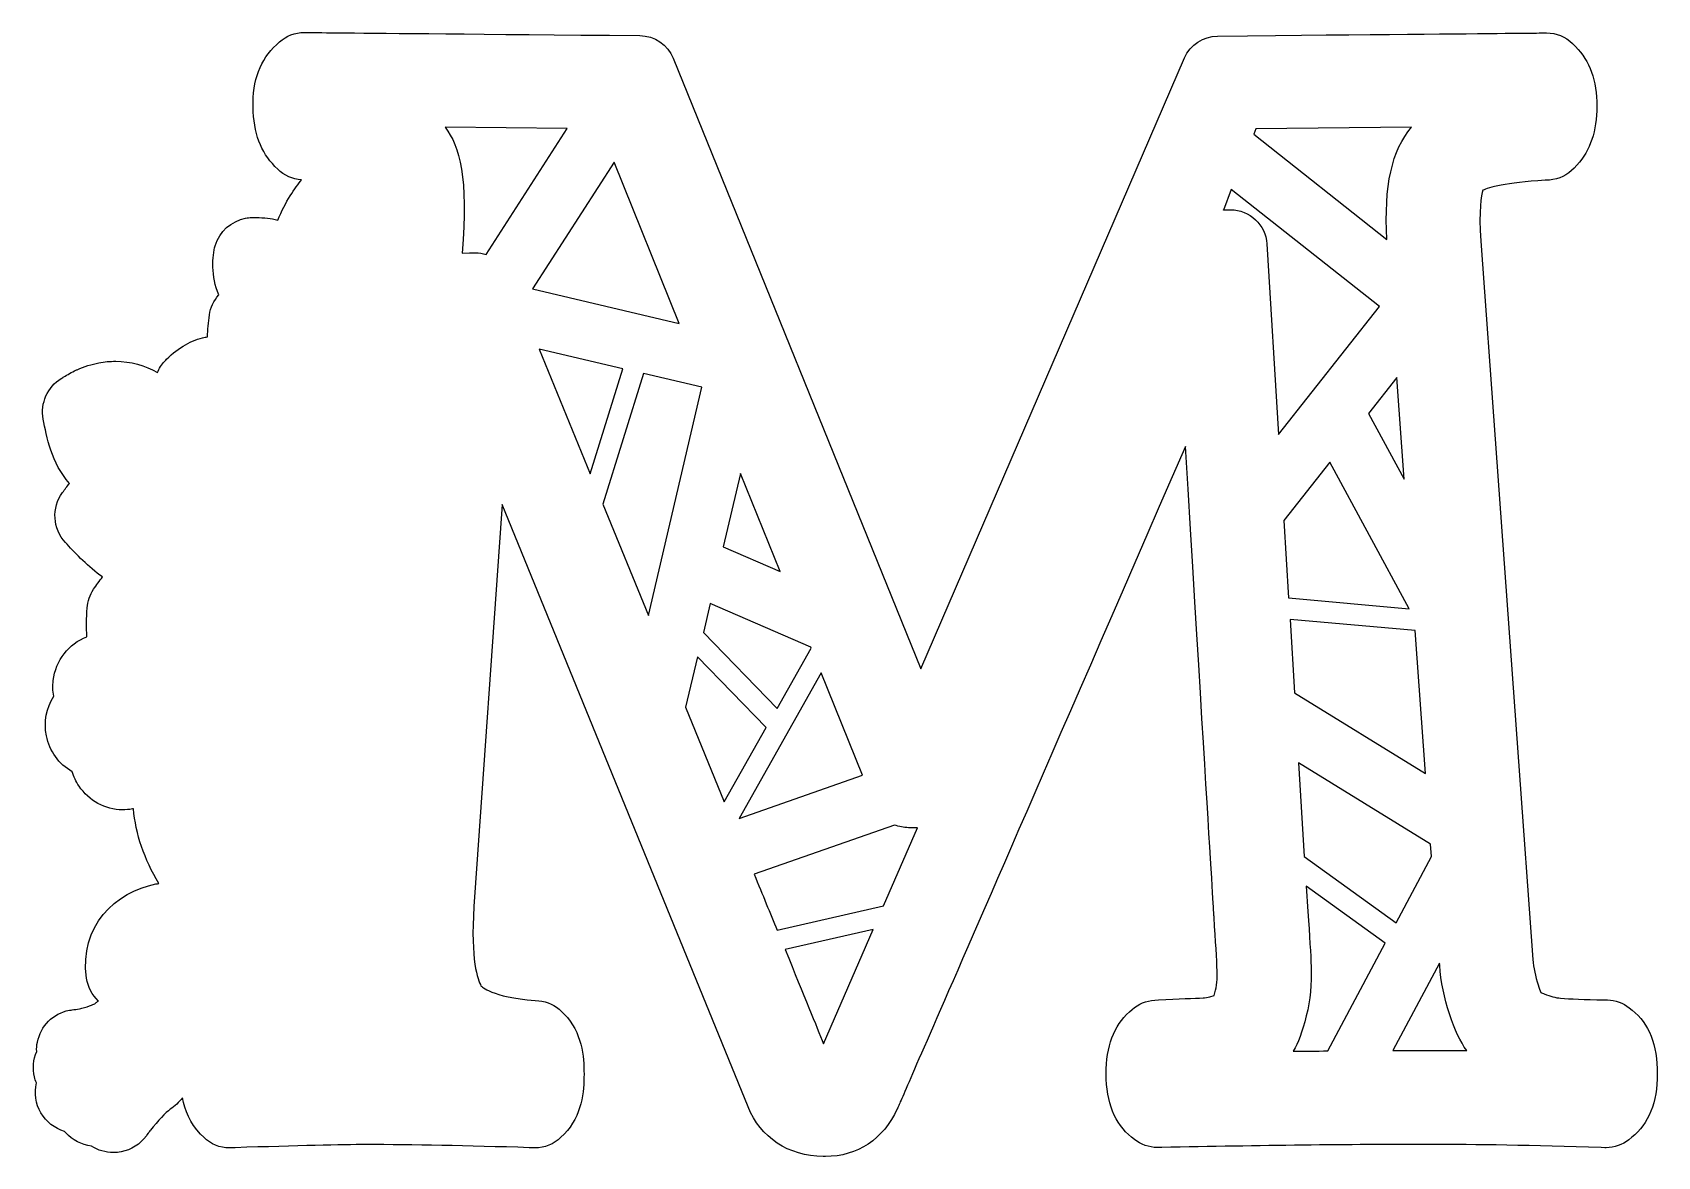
# Model space of a CAD drawing. Header units: millimetres. Extents: x -471 to 1551, y -2688 to 316.
# Drawn here: x -464.7 to -293.7, y -1317.9 to -1199.5 of the extents above; entities that cross this region are included whole.
import ezdxf

# ---------------------------------------------------------------- set-up
doc = ezdxf.new("R2010")
doc.units = ezdxf.units.MM
doc.header["$MEASUREMENT"] = 0
doc.layers.add('Layer 1', color=7, linetype='Continuous')

msp = doc.modelspace()

# ---------------------------------------------------------------- linework, layer by layer
at = {"layer": 'Layer 1', "color": 250}
for points, knots in [([(-296.361, -1302.4906), (-296.361, -1302.4906), (-296.6629, -1302.2583), (-296.6629, -1302.2583), (-296.6629, -1302.2583), (-297.3131, -1301.7474), (-298.1259, -1301.4456), (-298.9619, -1301.4223), (-298.9619, -1301.4223), (-298.9619, -1301.4223), (-299.3335, -1301.4223), (-299.3335, -1301.4223), (-299.3335, -1301.4223), (-301.377, -1301.3759), (-302.9097, -1301.3062), (-303.885, -1301.2365), (-303.885, -1301.2365), (-304.3959, -1301.1901), (-304.9764, -1301.0507), (-305.6034, -1300.7953), (-305.6034, -1300.7953), (-305.7428, -1300.7256), (-305.8821, -1300.6792), (-305.975, -1300.6327), (-305.975, -1300.6327), (-306.0447, -1300.4469), (-306.1375, -1300.1915), (-306.2536, -1299.8432), (-306.2536, -1299.8432), (-306.5556, -1298.9375), (-306.7413, -1298.0318), (-306.811, -1297.1494), (-306.811, -1297.1494), (-306.811, -1297.1494), (-312.2915, -1221.5143), (-312.2915, -1221.5143), (-312.2915, -1221.5143), (-312.5237, -1218.2167), (-312.245, -1216.7072), (-312.0825, -1216.1499), (-312.0825, -1216.1499), (-311.4555, -1215.8945), (-309.7138, -1215.3603), (-305.5106, -1215.1049), (-305.5106, -1215.1049), (-305.5106, -1215.1049), (-305.0694, -1215.0816), (-305.0694, -1215.0816), (-305.0694, -1215.0816), (-304.0708, -1215.012), (-303.1419, -1214.5707), (-302.4685, -1213.8276), (-302.4685, -1213.8276), (-302.4685, -1213.8276), (-302.1666, -1213.5025), (-302.1666, -1213.5025), (-302.1666, -1213.5025), (-300.75, -1211.9466), (-300.0765, -1209.9262), (-300.0765, -1207.3021), (-300.0765, -1207.3021), (-300.0765, -1204.6083), (-300.8197, -1202.5415), (-302.3291, -1201.032), (-302.3291, -1201.032), (-302.3291, -1201.032), (-302.6542, -1200.7069), (-302.6542, -1200.7069), (-302.6542, -1200.7069), (-303.3741, -1199.9871), (-304.3495, -1199.5923), (-305.3712, -1199.5923), (-305.3712, -1199.5923), (-305.3945, -1199.5923), (-305.3945, -1199.5923), (-339.9957, -1199.9174), (-339.9957, -1199.9174), (-341.5052, -1199.9406), (-342.8752, -1200.8462), (-343.4791, -1202.2164), (-343.4791, -1202.2164), (-343.4791, -1202.2164), (-371.2529, -1266.5424), (-371.2529, -1266.5424), (-371.2529, -1266.5424), (-371.2529, -1266.5424), (-397.3083, -1202.263), (-397.3083, -1202.263), (-397.3083, -1202.263), (-397.8889, -1200.8232), (-399.259, -1199.8943), (-400.8149, -1199.8711), (-400.8149, -1199.8711), (-436.136, -1199.546), (-436.1593, -1199.546), (-436.1593, -1199.546), (-436.1593, -1199.546), (-437.1114, -1199.546), (-438.0171, -1199.8944), (-438.737, -1200.5446), (-438.737, -1200.5446), (-438.737, -1200.5446), (-439.0621, -1200.8465), (-439.0621, -1200.8465), (-439.0621, -1200.8465), (-440.7573, -1202.3792), (-441.5933, -1204.6086), (-441.5236, -1207.4184), (-441.5236, -1207.4184), (-441.4772, -1210.1122), (-440.7109, -1212.1558), (-439.2246, -1213.642), (-439.2246, -1213.642), (-439.2246, -1213.642), (-438.9227, -1213.9439), (-438.9227, -1213.9439), (-438.9227, -1213.9439), (-438.2492, -1214.6173), (-437.3668, -1215.0121), (-436.4379, -1215.0586), (-436.4379, -1215.0586), (-436.4379, -1215.0586), (-436.4147, -1215.0586), (-436.4147, -1215.0586), (-436.4147, -1215.0586), (-437.0881, -1215.8713), (-438.1331, -1217.3343), (-438.9227, -1219.3083), (-438.9227, -1219.3083), (-439.6426, -1219.1225), (-440.3857, -1219.0296), (-441.1753, -1219.0296), (-441.1753, -1219.0296), (-441.2914, -1219.0296), (-441.4075, -1219.0296), (-441.5468, -1219.0296), (-441.5468, -1219.0296), (-441.5468, -1219.0296), (-441.6629, -1219.0296), (-441.6629, -1219.0296), (-441.6629, -1219.0296), (-441.8952, -1219.0296), (-442.1274, -1219.0529), (-442.3131, -1219.0993), (-442.3131, -1219.0993), (-443.8226, -1219.4012), (-445.0534, -1220.4926), (-445.5178, -1222.0021), (-445.5178, -1222.0021), (-445.8429, -1223.0471), (-445.9359, -1225.2532), (-445.1463, -1227.1806), (-445.1463, -1227.1806), (-445.6572, -1227.7844), (-446.0056, -1228.5276), (-446.1217, -1229.2939), (-446.1217, -1229.2939), (-446.2378, -1230.0834), (-446.3075, -1230.8498), (-446.3307, -1231.5929), (-446.3307, -1231.5929), (-446.4235, -1231.6162), (-446.4932, -1231.6162), (-446.5861, -1231.6393), (-446.5861, -1231.6393), (-448.0027, -1231.918), (-449.3263, -1232.6843), (-450.6268, -1233.9615), (-450.6268, -1233.9615), (-450.6965, -1234.0312), (-450.7429, -1234.1009), (-450.8126, -1234.1473), (-450.8126, -1234.1473), (-451.161, -1234.5189), (-451.4164, -1234.9369), (-451.6022, -1235.3549), (-451.6022, -1235.3549), (-452.9027, -1234.5886), (-454.3889, -1234.1705), (-455.9912, -1234.1705), (-455.9912, -1234.1705), (-456.5718, -1234.1705), (-457.1755, -1234.2169), (-457.7561, -1234.3331), (-457.7561, -1234.3331), (-458.5224, -1234.4724), (-459.2888, -1234.7279), (-460.0551, -1235.0529), (-460.0551, -1235.0529), (-460.0551, -1235.0529), (-460.1015, -1235.0762), (-460.1015, -1235.0762), (-460.1015, -1235.0762), (-460.7053, -1235.3549), (-461.0536, -1235.5639), (-461.4484, -1235.8194), (-461.4484, -1235.8194), (-461.5181, -1235.8658), (-461.611, -1235.9122), (-461.7271, -1235.9819), (-461.7271, -1235.9819), (-463.1669, -1236.8643), (-463.9332, -1238.5828), (-463.6081, -1240.2548), (-463.6081, -1240.2548), (-463.2597, -1242.0893), (-462.7488, -1244.9224), (-460.8447, -1247.0357), (-460.8447, -1247.0357), (-461.1001, -1247.3376), (-461.3556, -1247.6627), (-461.5878, -1247.9878), (-461.5878, -1247.9878), (-462.7489, -1249.5901), (-462.6328, -1251.7963), (-461.2627, -1253.2592), (-461.2627, -1253.2592), (-461.2627, -1253.2592), (-461.1002, -1253.445), (-461.1002, -1253.445), (-461.1002, -1253.445), (-460.148, -1254.4668), (-458.8941, -1255.8137), (-457.3614, -1256.8819), (-457.3614, -1256.8819), (-457.7097, -1257.2999), (-458.0348, -1257.7412), (-458.3135, -1258.1824), (-458.3135, -1258.1824), (-458.7083, -1258.763), (-458.9405, -1259.4596), (-458.9869, -1260.1331), (-458.9869, -1260.1331), (-459.0798, -1261.2245), (-459.0798, -1262.2231), (-459.0102, -1263.1751), (-459.0102, -1263.1751), (-460.9376, -1263.9183), (-462.3078, -1265.6599), (-462.5632, -1267.7732), (-462.5632, -1267.7732), (-462.6329, -1268.3305), (-462.6096, -1268.8879), (-462.5168, -1269.4452), (-462.5168, -1269.4452), (-463.2831, -1270.676), (-463.5617, -1272.1622), (-463.2831, -1273.602), (-463.2831, -1273.602), (-462.9811, -1275.2043), (-461.9594, -1276.5976), (-460.5661, -1277.3872), (-460.5661, -1277.3872), (-460.4035, -1277.9213), (-460.1713, -1278.4322), (-459.8462, -1278.8967), (-459.8462, -1278.8967), (-458.8012, -1280.4525), (-457.1059, -1281.4047), (-455.2714, -1281.4047), (-455.2714, -1281.4047), (-454.923, -1281.4047), (-454.5747, -1281.3814), (-454.2264, -1281.3118), (-454.2264, -1281.3118), (-454.18, -1281.3118), (-454.1567, -1281.2885), (-454.1103, -1281.2885), (-454.1103, -1281.2885), (-453.9013, -1283.9359), (-452.9724, -1286.6065), (-451.4397, -1289.1609), (-451.4397, -1289.1609), (-451.5558, -1289.1842), (-451.6487, -1289.2074), (-451.7648, -1289.2074), (-451.7648, -1289.2074), (-455.9913, -1290.0201), (-459.8462, -1293.6893), (-459.0566, -1299.1233), (-459.0566, -1299.1233), (-458.9172, -1300.0521), (-458.476, -1300.8882), (-457.8026, -1301.5384), (-457.8026, -1301.5384), (-457.9187, -1301.6081), (-458.0348, -1301.6778), (-458.1277, -1301.7707), (-458.1277, -1301.7707), (-458.1509, -1301.7939), (-458.4296, -1301.9797), (-459.2888, -1302.2351), (-459.2888, -1302.2351), (-459.4513, -1302.2816), (-459.6139, -1302.3048), (-459.7997, -1302.3513), (-459.7997, -1302.3513), (-460.0783, -1302.3977), (-460.3106, -1302.4441), (-460.566, -1302.4674), (-460.566, -1302.4674), (-460.566, -1302.4674), (-460.6821, -1302.4906), (-460.6821, -1302.4906), (-460.6821, -1302.4906), (-460.7518, -1302.4906), (-460.8215, -1302.5139), (-460.8679, -1302.5139), (-460.8679, -1302.5139), (-462.5864, -1302.839), (-463.8868, -1304.1627), (-464.2352, -1305.8812), (-464.2352, -1305.8812), (-464.3049, -1306.2063), (-464.3281, -1306.5314), (-464.3049, -1306.8566), (-464.3049, -1306.8566), (-464.6764, -1307.7158), (-464.7461, -1308.6214), (-464.5371, -1309.5271), (-464.5371, -1309.5271), (-464.4907, -1309.7361), (-464.421, -1309.9452), (-464.3281, -1310.1541), (-464.3281, -1310.1541), (-464.5835, -1311.2224), (-464.421, -1312.3602), (-463.8637, -1313.3123), (-463.8637, -1313.3123), (-463.3063, -1314.2645), (-462.4239, -1314.9611), (-461.3789, -1315.263), (-461.3789, -1315.263), (-461.3325, -1315.3095), (-461.2861, -1315.3791), (-461.2395, -1315.4256), (-461.2395, -1315.4256), (-460.5428, -1316.1919), (-459.5675, -1316.6796), (-458.5457, -1316.8189), (-458.5457, -1316.8189), (-457.849, -1317.2601), (-457.0595, -1317.4924), (-456.2235, -1317.4924), (-456.2235, -1317.4924), (-455.9448, -1317.4924), (-455.6662, -1317.4691), (-455.4108, -1317.4227), (-455.4108, -1317.4227), (-454.3425, -1317.2137), (-453.4137, -1316.6099), (-452.7634, -1315.7274), (-452.7634, -1315.7274), (-452.7634, -1315.7274), (-452.6937, -1315.6113), (-452.6937, -1315.6113), (-452.6937, -1315.6113), (-452.5079, -1315.3559), (-452.5079, -1315.3559), (-452.3918, -1315.2165), (-452.3918, -1315.2165), (-452.3918, -1315.2165), (-452.3221, -1315.1236), (-452.3221, -1315.1236), (-452.3221, -1315.1236), (-451.5558, -1314.1715), (-450.7198, -1313.2658), (-450.2553, -1312.9407), (-450.2553, -1312.9407), (-449.7676, -1312.5924), (-449.3496, -1312.1976), (-448.9548, -1311.7332), (-448.9548, -1311.7332), (-448.6994, -1313.0337), (-448.1885, -1314.427), (-447.0506, -1315.5417), (-447.0506, -1315.5417), (-447.0506, -1315.5417), (-446.7022, -1315.89), (-446.7022, -1315.89), (-446.7022, -1315.89), (-445.9823, -1316.6099), (-445.0302, -1317.0047), (-444.0084, -1317.0047), (-444.0084, -1317.0047), (-443.962, -1317.0047), (-443.9387, -1317.0047), (-443.8923, -1317.0047), (-443.8923, -1317.0047), (-443.8923, -1317.0047), (-443.4046, -1316.9815), (-443.4046, -1316.9815), (-443.4046, -1316.9815), (-436.8095, -1316.7725), (-432.165, -1316.6564), (-429.6105, -1316.6564), (-429.6105, -1316.6564), (-424.757, -1316.6564), (-418.9979, -1316.7725), (-412.4492, -1316.9815), (-412.4492, -1316.9815), (-412.4492, -1316.9815), (-411.9616, -1317.0047), (-411.9616, -1317.0047), (-411.9616, -1317.0047), (-411.9152, -1317.0047), (-411.8919, -1317.0047), (-411.8455, -1317.0047), (-411.8455, -1317.0047), (-410.8237, -1317.0047), (-409.8715, -1316.6099), (-409.1285, -1315.89), (-409.1285, -1315.89), (-409.1285, -1315.89), (-408.7801, -1315.5417), (-408.7801, -1315.5417), (-408.7801, -1315.5417), (-406.8991, -1313.6607), (-406.6901, -1311.0366), (-406.6901, -1309.2252), (-406.6901, -1309.2252), (-406.6901, -1307.4138), (-406.899, -1304.7898), (-408.7801, -1302.9087), (-408.7801, -1302.9087), (-408.7801, -1302.9087), (-409.0588, -1302.63), (-409.0588, -1302.63), (-409.0588, -1302.63), (-409.6858, -1301.9798), (-410.545, -1301.6082), (-411.4507, -1301.5154), (-411.4507, -1301.5154), (-411.4507, -1301.5154), (-411.8455, -1301.4921), (-411.8455, -1301.4921), (-411.8455, -1301.4921), (-416.4667, -1301.0973), (-417.4421, -1300.0291), (-417.5349, -1299.9362), (-417.5349, -1299.9362), (-417.8833, -1299.3092), (-418.6496, -1297.2424), (-418.2781, -1291.5762), (-418.2781, -1291.5762), (-418.2781, -1291.5762), (-415.3056, -1249.2651), (-415.3056, -1249.2651), (-415.3056, -1249.2651), (-415.3056, -1249.2651), (-389.4128, -1312.6851), (-389.4128, -1312.6851), (-389.4128, -1312.6851), (-388.1355, -1315.913), (-385.1863, -1317.8637), (-381.5172, -1317.9101), (-381.5172, -1317.9101), (-381.4475, -1317.9101), (-381.3546, -1317.9101), (-381.285, -1317.9101), (-381.285, -1317.9101), (-377.9177, -1317.9101), (-375.1543, -1316.0756), (-373.7145, -1312.8941), (-373.7145, -1312.8941), (-373.7145, -1312.8709), (-373.6912, -1312.8709), (-343.3861, -1243.1343), (-343.3861, -1243.1343), (-340.3672, -1292.7139), (-340.3672, -1292.7372), (-340.3672, -1292.7372), (-340.3672, -1292.7372), (-340.2047, -1295.2916), (-340.0886, -1297.1262), (-340.0421, -1298.3802), (-340.0421, -1298.3802), (-340.0189, -1299.193), (-340.0886, -1299.9594), (-340.2744, -1300.6793), (-340.2744, -1300.6793), (-340.2976, -1300.7721), (-340.3208, -1300.8651), (-340.344, -1300.9579), (-340.344, -1300.9579), (-341.0408, -1301.1902), (-341.4123, -1301.2133), (-341.5284, -1301.2133), (-341.5284, -1301.2133), (-342.4341, -1301.2366), (-344.0597, -1301.3062), (-346.2193, -1301.4223), (-346.2193, -1301.4223), (-346.2193, -1301.4223), (-346.6141, -1301.4456), (-346.6141, -1301.4456), (-346.6141, -1301.4456), (-347.4966, -1301.492), (-348.3326, -1301.8404), (-348.9828, -1302.421), (-348.9828, -1302.421), (-348.9828, -1302.421), (-349.2848, -1302.6764), (-349.2848, -1302.6764), (-349.2848, -1302.6764), (-350.9335, -1304.1626), (-351.7231, -1306.299), (-351.7231, -1309.2251), (-351.7231, -1309.2251), (-351.7231, -1312.2208), (-350.8174, -1314.4501), (-349.0525, -1315.8667), (-349.0525, -1315.8667), (-349.0525, -1315.8667), (-348.7506, -1316.1221), (-348.7506, -1316.1221), (-348.7506, -1316.1221), (-348.0771, -1316.6562), (-347.2179, -1316.9581), (-346.3587, -1316.9581), (-346.3587, -1316.9581), (-346.3355, -1316.9581), (-345.8711, -1316.9581), (-345.8711, -1316.9581), (-345.8711, -1316.9581), (-335.5139, -1316.7491), (-326.0392, -1316.633), (-317.7024, -1316.633), (-317.7024, -1316.633), (-312.8721, -1316.633), (-306.7879, -1316.7491), (-299.6122, -1316.9581), (-299.6122, -1316.9581), (-299.6122, -1316.9581), (-299.2174, -1316.9814), (-299.2174, -1316.9814), (-299.2174, -1316.9814), (-299.171, -1316.9814), (-299.1477, -1316.9814), (-299.1013, -1316.9814), (-299.1013, -1316.9814), (-298.242, -1316.9814), (-297.3829, -1316.6794), (-296.7094, -1316.1454), (-296.7094, -1316.1454), (-296.7094, -1316.1454), (-296.3843, -1315.89), (-296.3843, -1315.89), (-296.3843, -1315.89), (-294.6194, -1314.4734), (-293.7138, -1312.2208), (-293.7138, -1309.2019), (-293.7138, -1309.2019), (-293.6903, -1306.1597), (-294.596, -1303.9071), (-296.361, -1302.4906)], [0, 0, 0, 0, 0.00714286, 0.00714286, 0.00714286, 0.00714286, 0.01428571, 0.01428571, 0.01428571, 0.01428571, 0.02142857, 0.02142857, 0.02142857, 0.02142857, 0.02857143, 0.02857143, 0.02857143, 0.02857143, 0.03571429, 0.03571429, 0.03571429, 0.03571429, 0.04285714, 0.04285714, 0.04285714, 0.04285714, 0.05, 0.05, 0.05, 0.05, 0.05714286, 0.05714286, 0.05714286, 0.05714286, 0.06428571, 0.06428571, 0.06428571, 0.06428571, 0.07142857, 0.07142857, 0.07142857, 0.07142857, 0.07857143, 0.07857143, 0.07857143, 0.07857143, 0.08571429, 0.08571429, 0.08571429, 0.08571429, 0.09285714, 0.09285714, 0.09285714, 0.09285714, 0.1, 0.1, 0.1, 0.1, 0.10714286, 0.10714286, 0.10714286, 0.10714286, 0.11428571, 0.11428571, 0.11428571, 0.11428571, 0.12142857, 0.12142857, 0.12142857, 0.12142857, 0.12857143, 0.12857143, 0.12857143, 0.12857143, 0.13571429, 0.13571429, 0.13571429, 0.13571429, 0.14285714, 0.14285714, 0.14285714, 0.14285714, 0.15, 0.15, 0.15, 0.15, 0.15714286, 0.15714286, 0.15714286, 0.15714286, 0.16428571, 0.16428571, 0.16428571, 0.16428571, 0.17142857, 0.17142857, 0.17142857, 0.17142857, 0.17857143, 0.17857143, 0.17857143, 0.17857143, 0.18571429, 0.18571429, 0.18571429, 0.18571429, 0.19285714, 0.19285714, 0.19285714, 0.19285714, 0.2, 0.2, 0.2, 0.2, 0.20714286, 0.20714286, 0.20714286, 0.20714286, 0.21428571, 0.21428571, 0.21428571, 0.21428571, 0.22142857, 0.22142857, 0.22142857, 0.22142857, 0.22857143, 0.22857143, 0.22857143, 0.22857143, 0.23571429, 0.23571429, 0.23571429, 0.23571429, 0.24285714, 0.24285714, 0.24285714, 0.24285714, 0.25, 0.25, 0.25, 0.25, 0.25714286, 0.25714286, 0.25714286, 0.25714286, 0.26428571, 0.26428571, 0.26428571, 0.26428571, 0.27142857, 0.27142857, 0.27142857, 0.27142857, 0.27857143, 0.27857143, 0.27857143, 0.27857143, 0.28571429, 0.28571429, 0.28571429, 0.28571429, 0.29285714, 0.29285714, 0.29285714, 0.29285714, 0.3, 0.3, 0.3, 0.3, 0.30714286, 0.30714286, 0.30714286, 0.30714286, 0.31428571, 0.31428571, 0.31428571, 0.31428571, 0.32142857, 0.32142857, 0.32142857, 0.32142857, 0.32857143, 0.32857143, 0.32857143, 0.32857143, 0.33571429, 0.33571429, 0.33571429, 0.33571429, 0.34285714, 0.34285714, 0.34285714, 0.34285714, 0.35, 0.35, 0.35, 0.35, 0.35714286, 0.35714286, 0.35714286, 0.35714286, 0.36428571, 0.36428571, 0.36428571, 0.36428571, 0.37142857, 0.37142857, 0.37142857, 0.37142857, 0.37857143, 0.37857143, 0.37857143, 0.37857143, 0.38571429, 0.38571429, 0.38571429, 0.38571429, 0.39285714, 0.39285714, 0.39285714, 0.39285714, 0.4, 0.4, 0.4, 0.4, 0.40714286, 0.40714286, 0.40714286, 0.40714286, 0.41428571, 0.41428571, 0.41428571, 0.41428571, 0.42142857, 0.42142857, 0.42142857, 0.42142857, 0.42857143, 0.42857143, 0.42857143, 0.42857143, 0.43571429, 0.43571429, 0.43571429, 0.43571429, 0.44285714, 0.44285714, 0.44285714, 0.44285714, 0.45, 0.45, 0.45, 0.45, 0.45714286, 0.45714286, 0.45714286, 0.45714286, 0.46428571, 0.46428571, 0.46428571, 0.46428571, 0.47142857, 0.47142857, 0.47142857, 0.47142857, 0.47857143, 0.47857143, 0.47857143, 0.47857143, 0.48571429, 0.48571429, 0.48571429, 0.48571429, 0.49285714, 0.49285714, 0.49285714, 0.49285714, 0.5, 0.5, 0.5, 0.5, 0.50714286, 0.50714286, 0.50714286, 0.50714286, 0.51428571, 0.51428571, 0.51428571, 0.51428571, 0.52142857, 0.52142857, 0.52142857, 0.52142857, 0.52857143, 0.52857143, 0.52857143, 0.52857143, 0.53571429, 0.53571429, 0.53571429, 0.53571429, 0.54285714, 0.54285714, 0.54285714, 0.54285714, 0.55, 0.55, 0.55, 0.55, 0.55714286, 0.55714286, 0.55714286, 0.55714286, 0.56428571, 0.56428571, 0.56428571, 0.56428571, 0.57142857, 0.57142857, 0.57142857, 0.57142857, 0.57857143, 0.57857143, 0.57857143, 0.57857143, 0.58571429, 0.58571429, 0.58571429, 0.58571429, 0.59285714, 0.59285714, 0.59285714, 0.59285714, 0.6, 0.6, 0.6, 0.6, 0.60714286, 0.60714286, 0.60714286, 0.60714286, 0.61428571, 0.61428571, 0.61428571, 0.61428571, 0.62142857, 0.62142857, 0.62142857, 0.62142857, 0.62857143, 0.62857143, 0.62857143, 0.62857143, 0.63571429, 0.63571429, 0.63571429, 0.63571429, 0.64285714, 0.64285714, 0.64285714, 0.64285714, 0.65, 0.65, 0.65, 0.65, 0.65714286, 0.65714286, 0.65714286, 0.65714286, 0.66428571, 0.66428571, 0.66428571, 0.66428571, 0.67142857, 0.67142857, 0.67142857, 0.67142857, 0.67857143, 0.67857143, 0.67857143, 0.67857143, 0.68571429, 0.68571429, 0.68571429, 0.68571429, 0.69285714, 0.69285714, 0.69285714, 0.69285714, 0.7, 0.7, 0.7, 0.7, 0.70714286, 0.70714286, 0.70714286, 0.70714286, 0.71428571, 0.71428571, 0.71428571, 0.71428571, 0.72142857, 0.72142857, 0.72142857, 0.72142857, 0.72857143, 0.72857143, 0.72857143, 0.72857143, 0.73571429, 0.73571429, 0.73571429, 0.73571429, 0.74285714, 0.74285714, 0.74285714, 0.74285714, 0.75, 0.75, 0.75, 0.75, 0.75714286, 0.75714286, 0.75714286, 0.75714286, 0.76428571, 0.76428571, 0.76428571, 0.76428571, 0.77142857, 0.77142857, 0.77142857, 0.77142857, 0.77857143, 0.77857143, 0.77857143, 0.77857143, 0.78571429, 0.78571429, 0.78571429, 0.78571429, 0.79285714, 0.79285714, 0.79285714, 0.79285714, 0.8, 0.8, 0.8, 0.8, 0.80714286, 0.80714286, 0.80714286, 0.80714286, 0.81428571, 0.81428571, 0.81428571, 0.81428571, 0.82142857, 0.82142857, 0.82142857, 0.82142857, 0.82857143, 0.82857143, 0.82857143, 0.82857143, 0.83571429, 0.83571429, 0.83571429, 0.83571429, 0.84285714, 0.84285714, 0.84285714, 0.84285714, 0.85, 0.85, 0.85, 0.85, 0.85714286, 0.85714286, 0.85714286, 0.85714286, 0.86428571, 0.86428571, 0.86428571, 0.86428571, 0.87142857, 0.87142857, 0.87142857, 0.87142857, 0.87857143, 0.87857143, 0.87857143, 0.87857143, 0.88571429, 0.88571429, 0.88571429, 0.88571429, 0.89285714, 0.89285714, 0.89285714, 0.89285714, 0.9, 0.9, 0.9, 0.9, 0.90714286, 0.90714286, 0.90714286, 0.90714286, 0.91428571, 0.91428571, 0.91428571, 0.91428571, 0.92142857, 0.92142857, 0.92142857, 0.92142857, 0.92857143, 0.92857143, 0.92857143, 0.92857143, 0.93571429, 0.93571429, 0.93571429, 0.93571429, 0.94285714, 0.94285714, 0.94285714, 0.94285714, 0.95, 0.95, 0.95, 0.95, 0.95714286, 0.95714286, 0.95714286, 0.95714286, 0.96428571, 0.96428571, 0.96428571, 0.96428571, 0.97142857, 0.97142857, 0.97142857, 0.97142857, 0.97857143, 0.97857143, 0.97857143, 0.97857143, 0.98571429, 0.98571429, 0.98571429, 0.98571429, 1, 1, 1, 1]), ([(-416.9776, -1222.9309), (-417.3491, -1222.8147), (-417.7439, -1222.745), (-418.1387, -1222.745), (-418.1387, -1222.745), (-418.162, -1222.745), (-418.1851, -1222.745), (-419.5088, -1222.7683), (-419.5088, -1222.7683), (-418.8818, -1214.8262), (-419.741, -1211.5519), (-421.3202, -1209.5315), (-421.3202, -1209.5315), (-421.3202, -1209.5315), (-408.455, -1209.6477), (-408.455, -1209.6477), (-408.455, -1209.6477), (-408.455, -1209.6477), (-416.9776, -1222.9309), (-416.9776, -1222.9309)], [0, 0, 0, 0, 0.16666667, 0.16666667, 0.16666667, 0.16666667, 0.33333333, 0.33333333, 0.33333333, 0.33333333, 0.5, 0.5, 0.5, 0.5, 0.66666667, 0.66666667, 0.66666667, 0.66666667, 1, 1, 1, 1]), ([(-335.955, -1209.6942), (-335.955, -1209.6942), (-319.5833, -1209.5316), (-319.5833, -1209.5316), (-319.5833, -1209.5316), (-321.65, -1211.9235), (-322.4861, -1215.6856), (-322.1841, -1221.3285), (-322.1841, -1221.3285), (-322.1841, -1221.3285), (-336.1872, -1210.2515), (-336.1872, -1210.2515), (-336.1872, -1210.2515), (-336.1872, -1210.2515), (-335.955, -1209.6942), (-335.955, -1209.6942)], [0, 0, 0, 0, 0.2, 0.2, 0.2, 0.2, 0.4, 0.4, 0.4, 0.4, 0.6, 0.6, 0.6, 0.6, 1, 1, 1, 1]), ([(-403.532, -1213.2007), (-403.532, -1213.2007), (-396.6581, -1230.1762), (-396.6581, -1230.1762), (-396.6581, -1230.1762), (-396.6581, -1230.1762), (-412.101, -1226.5304), (-412.101, -1226.5304), (-412.101, -1226.5304), (-412.101, -1226.5304), (-403.532, -1213.2007), (-403.532, -1213.2007)], [0, 0, 0, 0, 0.25, 0.25, 0.25, 0.25, 0.5, 0.5, 0.5, 0.5, 1, 1, 1, 1]), ([(-339.3687, -1218.2399), (-339.3687, -1218.2399), (-338.5559, -1216.0803), (-338.5559, -1216.0803), (-338.5559, -1216.0803), (-338.5559, -1216.0803), (-322.9505, -1228.4114), (-322.9505, -1228.4114), (-322.9505, -1228.4114), (-322.9505, -1228.4114), (-333.5863, -1241.8803), (-333.5863, -1241.8803), (-333.5863, -1241.8803), (-333.5863, -1241.8803), (-334.8171, -1221.8162), (-334.8171, -1221.8162), (-334.8171, -1221.8162), (-334.9332, -1219.7958), (-336.6285, -1218.2168), (-338.6256, -1218.2168), (-338.6256, -1218.2168), (-338.6256, -1218.2168), (-339.3687, -1218.2168), (-339.3687, -1218.2168), (-339.3687, -1218.2168), (-339.3687, -1218.2168), (-339.3687, -1218.2399), (-339.3687, -1218.2399)], [0, 0, 0, 0, 0.125, 0.125, 0.125, 0.125, 0.25, 0.25, 0.25, 0.25, 0.375, 0.375, 0.375, 0.375, 0.5, 0.5, 0.5, 0.5, 0.625, 0.625, 0.625, 0.625, 0.75, 0.75, 0.75, 0.75, 1, 1, 1, 1]), ([(-402.603, -1234.96), (-402.603, -1234.96), (-406.04, -1246.0139), (-406.04, -1246.0139), (-406.04, -1246.0139), (-406.04, -1246.0139), (-411.4043, -1232.8932), (-411.4043, -1232.8932), (-411.4043, -1232.8932), (-411.4043, -1232.8932), (-402.603, -1234.96), (-402.603, -1234.96)], [0, 0, 0, 0, 0.25, 0.25, 0.25, 0.25, 0.5, 0.5, 0.5, 0.5, 1, 1, 1, 1]), ([(-404.7162, -1249.2186), (-404.7162, -1249.2186), (-400.4201, -1235.471), (-400.4201, -1235.471), (-400.4201, -1235.471), (-400.4201, -1235.471), (-394.2894, -1236.9108), (-394.2894, -1236.9108), (-394.2894, -1236.9108), (-394.2894, -1236.9108), (-399.9092, -1260.9226), (-399.9092, -1260.9226), (-399.9092, -1260.9226), (-399.9092, -1260.9226), (-404.7162, -1249.2186), (-404.7162, -1249.2186)], [0, 0, 0, 0, 0.2, 0.2, 0.2, 0.2, 0.4, 0.4, 0.4, 0.4, 0.6, 0.6, 0.6, 0.6, 1, 1, 1, 1]), ([(-324.1116, -1239.6509), (-324.1116, -1239.6509), (-321.1391, -1235.8889), (-321.1391, -1235.8889), (-321.1391, -1235.8889), (-321.1391, -1235.8889), (-320.3728, -1246.5711), (-320.3728, -1246.5711), (-320.3728, -1246.5711), (-320.3728, -1246.5711), (-324.1116, -1239.6509), (-324.1116, -1239.6509)], [0, 0, 0, 0, 0.25, 0.25, 0.25, 0.25, 0.5, 0.5, 0.5, 0.5, 1, 1, 1, 1]), ([(-333.029, -1250.937), (-333.029, -1250.937), (-328.1755, -1244.7831), (-328.1755, -1244.7831), (-328.1755, -1244.7831), (-328.1755, -1244.7831), (-319.8155, -1260.2259), (-319.8155, -1260.2259), (-319.8155, -1260.2259), (-319.8155, -1260.2259), (-332.5414, -1259.088), (-332.5414, -1259.088), (-332.5414, -1259.088), (-332.5414, -1259.088), (-333.029, -1250.937), (-333.029, -1250.937)], [0, 0, 0, 0, 0.2, 0.2, 0.2, 0.2, 0.4, 0.4, 0.4, 0.4, 0.6, 0.6, 0.6, 0.6, 1, 1, 1, 1]), ([(-390.2255, -1245.9907), (-390.2255, -1245.9907), (-386.0455, -1256.3014), (-386.0455, -1256.3014), (-386.0455, -1256.3014), (-386.0455, -1256.3014), (-392.0369, -1253.7237), (-392.0369, -1253.7237), (-392.0369, -1253.7237), (-392.0369, -1253.7237), (-390.2255, -1245.9907), (-390.2255, -1245.9907)], [0, 0, 0, 0, 0.25, 0.25, 0.25, 0.25, 0.5, 0.5, 0.5, 0.5, 1, 1, 1, 1]), ([(-382.8176, -1264.2666), (-382.8176, -1264.2666), (-382.7712, -1264.3828), (-382.7712, -1264.3828), (-382.7712, -1264.3828), (-382.7712, -1264.3828), (-386.3474, -1270.7457), (-386.3474, -1270.7457), (-386.3474, -1270.7457), (-386.3474, -1270.7457), (-394.1268, -1262.734), (-394.1268, -1262.734), (-394.1268, -1262.734), (-394.1268, -1262.734), (-393.407, -1259.6919), (-393.407, -1259.6919), (-393.407, -1259.6919), (-393.407, -1259.6919), (-382.8176, -1264.2666), (-382.8176, -1264.2666)], [0, 0, 0, 0, 0.16666667, 0.16666667, 0.16666667, 0.16666667, 0.33333333, 0.33333333, 0.33333333, 0.33333333, 0.5, 0.5, 0.5, 0.5, 0.66666667, 0.66666667, 0.66666667, 0.66666667, 1, 1, 1, 1]), ([(-318.0971, -1277.573), (-318.0971, -1277.573), (-331.8912, -1269.0969), (-331.8912, -1269.0969), (-331.8912, -1269.0969), (-331.8912, -1269.0969), (-332.3556, -1261.3638), (-332.3556, -1261.3638), (-332.3556, -1261.3638), (-332.3556, -1261.3638), (-319.1885, -1262.5249), (-319.1885, -1262.5249), (-319.1885, -1262.5249), (-319.1885, -1262.5249), (-318.0971, -1277.573), (-318.0971, -1277.573)], [0, 0, 0, 0, 0.2, 0.2, 0.2, 0.2, 0.4, 0.4, 0.4, 0.4, 0.6, 0.6, 0.6, 0.6, 1, 1, 1, 1]), ([(-394.7539, -1265.2884), (-394.7539, -1265.2884), (-387.5085, -1272.7427), (-387.5085, -1272.7427), (-387.5085, -1272.7427), (-387.5085, -1272.7427), (-391.9208, -1280.5687), (-391.9208, -1280.5687), (-391.9208, -1280.5687), (-391.9208, -1280.5687), (-396.0079, -1270.583), (-396.0079, -1270.583), (-396.0079, -1270.583), (-396.0079, -1270.583), (-394.7539, -1265.2884), (-394.7539, -1265.2884)], [0, 0, 0, 0, 0.2, 0.2, 0.2, 0.2, 0.4, 0.4, 0.4, 0.4, 0.6, 0.6, 0.6, 0.6, 1, 1, 1, 1]), ([(-390.3416, -1282.3104), (-390.3416, -1282.3104), (-381.7262, -1266.9836), (-381.7262, -1266.9836), (-381.7262, -1266.9836), (-381.7262, -1266.9836), (-377.3603, -1277.7588), (-377.3603, -1277.7588), (-377.3603, -1277.7588), (-377.3603, -1277.7588), (-390.3416, -1282.3104), (-390.3416, -1282.3104)], [0, 0, 0, 0, 0.25, 0.25, 0.25, 0.25, 0.5, 0.5, 0.5, 0.5, 1, 1, 1, 1]), ([(-321.2088, -1293.2945), (-321.2088, -1293.2945), (-330.8693, -1286.3278), (-330.8693, -1286.3278), (-330.8693, -1286.3278), (-330.8693, -1286.3278), (-331.4731, -1276.4583), (-331.4731, -1276.4583), (-331.4731, -1276.4583), (-331.4731, -1276.4583), (-317.5861, -1285.0042), (-317.5861, -1285.0042), (-317.5861, -1285.0042), (-317.5861, -1285.0042), (-317.4933, -1286.3278), (-317.4933, -1286.3278), (-317.4933, -1286.3278), (-317.4933, -1286.3278), (-321.2088, -1293.2945), (-321.2088, -1293.2945)], [0, 0, 0, 0, 0.16666667, 0.16666667, 0.16666667, 0.16666667, 0.33333333, 0.33333333, 0.33333333, 0.33333333, 0.5, 0.5, 0.5, 0.5, 0.66666667, 0.66666667, 0.66666667, 0.66666667, 1, 1, 1, 1]), ([(-372.5301, -1283.2857), (-372.5301, -1283.2857), (-371.578, -1283.2857), (-371.578, -1283.2857), (-371.578, -1283.2857), (-371.578, -1283.2857), (-375.1543, -1291.5064), (-375.1543, -1291.5064), (-375.1543, -1291.5064), (-375.1543, -1291.5064), (-386.3707, -1294.0608), (-386.3707, -1294.0608), (-386.3707, -1294.0608), (-387.0906, -1292.3191), (-387.8801, -1290.3685), (-388.7858, -1288.1856), (-388.7858, -1288.1856), (-388.7858, -1288.1856), (-373.9932, -1283.007), (-373.9932, -1283.007), (-373.9932, -1283.007), (-373.5287, -1283.1695), (-373.041, -1283.2857), (-372.5301, -1283.2857)], [0, 0, 0, 0, 0.14285714, 0.14285714, 0.14285714, 0.14285714, 0.28571429, 0.28571429, 0.28571429, 0.28571429, 0.42857143, 0.42857143, 0.42857143, 0.42857143, 0.57142857, 0.57142857, 0.57142857, 0.57142857, 0.71428571, 0.71428571, 0.71428571, 0.71428571, 1, 1, 1, 1]), ([(-332.0536, -1306.8331), (-332.0536, -1306.8331), (-332.0536, -1306.8099), (-332.0304, -1306.8099), (-332.0304, -1306.8099), (-331.5195, -1305.9506), (-331.1015, -1304.8359), (-330.6603, -1303.0943), (-330.6603, -1303.0943), (-330.2422, -1301.4456), (-330.0797, -1299.7039), (-330.1494, -1297.9389), (-330.1494, -1297.9389), (-330.1958, -1296.6384), (-330.3119, -1294.711), (-330.4977, -1292.1102), (-330.4977, -1292.1102), (-330.4977, -1292.1102), (-330.6603, -1289.4396), (-330.6603, -1289.4396), (-330.6603, -1289.4396), (-330.6603, -1289.4396), (-322.3467, -1295.431), (-322.3467, -1295.431), (-322.3467, -1295.431), (-322.3467, -1295.431), (-328.4077, -1306.7867), (-328.4077, -1306.7867), (-328.4077, -1306.7867), (-329.6153, -1306.8099), (-330.8228, -1306.8331), (-332.0536, -1306.8331)], [0, 0, 0, 0, 0.11111111, 0.11111111, 0.11111111, 0.11111111, 0.22222222, 0.22222222, 0.22222222, 0.22222222, 0.33333333, 0.33333333, 0.33333333, 0.33333333, 0.44444444, 0.44444444, 0.44444444, 0.44444444, 0.55555556, 0.55555556, 0.55555556, 0.55555556, 0.66666667, 0.66666667, 0.66666667, 0.66666667, 0.77777778, 0.77777778, 0.77777778, 0.77777778, 1, 1, 1, 1]), ([(-381.4708, -1306.0435), (-382.2371, -1304.1626), (-383.4911, -1301.0972), (-385.5115, -1296.1276), (-385.5115, -1296.1276), (-385.5115, -1296.1276), (-376.2458, -1294.0144), (-376.2458, -1294.0144), (-376.2458, -1294.0144), (-376.2458, -1294.0144), (-381.4708, -1306.0435), (-381.4708, -1306.0435)], [0, 0, 0, 0, 0.25, 0.25, 0.25, 0.25, 0.5, 0.5, 0.5, 0.5, 1, 1, 1, 1]), ([(-317.679, -1306.7403), (-318.9331, -1306.7403), (-320.2103, -1306.7403), (-321.5339, -1306.7403), (-321.5339, -1306.7403), (-321.5339, -1306.7403), (-316.634, -1297.5675), (-316.634, -1297.5675), (-316.634, -1297.5675), (-316.634, -1297.5675), (-316.6108, -1297.7997), (-316.6108, -1297.7997), (-316.6108, -1297.7997), (-316.4946, -1299.495), (-316.1463, -1301.2134), (-315.589, -1302.8854), (-315.589, -1302.8854), (-315.0316, -1304.6039), (-314.451, -1305.8115), (-313.7776, -1306.7404), (-313.7776, -1306.7404), (-315.171, -1306.7634), (-316.4715, -1306.7403), (-317.679, -1306.7403)], [0, 0, 0, 0, 0.14285714, 0.14285714, 0.14285714, 0.14285714, 0.28571429, 0.28571429, 0.28571429, 0.28571429, 0.42857143, 0.42857143, 0.42857143, 0.42857143, 0.57142857, 0.57142857, 0.57142857, 0.57142857, 0.71428571, 0.71428571, 0.71428571, 0.71428571, 1, 1, 1, 1])]:
    msp.add_open_spline(points, degree=3, knots=knots, dxfattribs=at)

doc.saveas('drawing.dxf')
